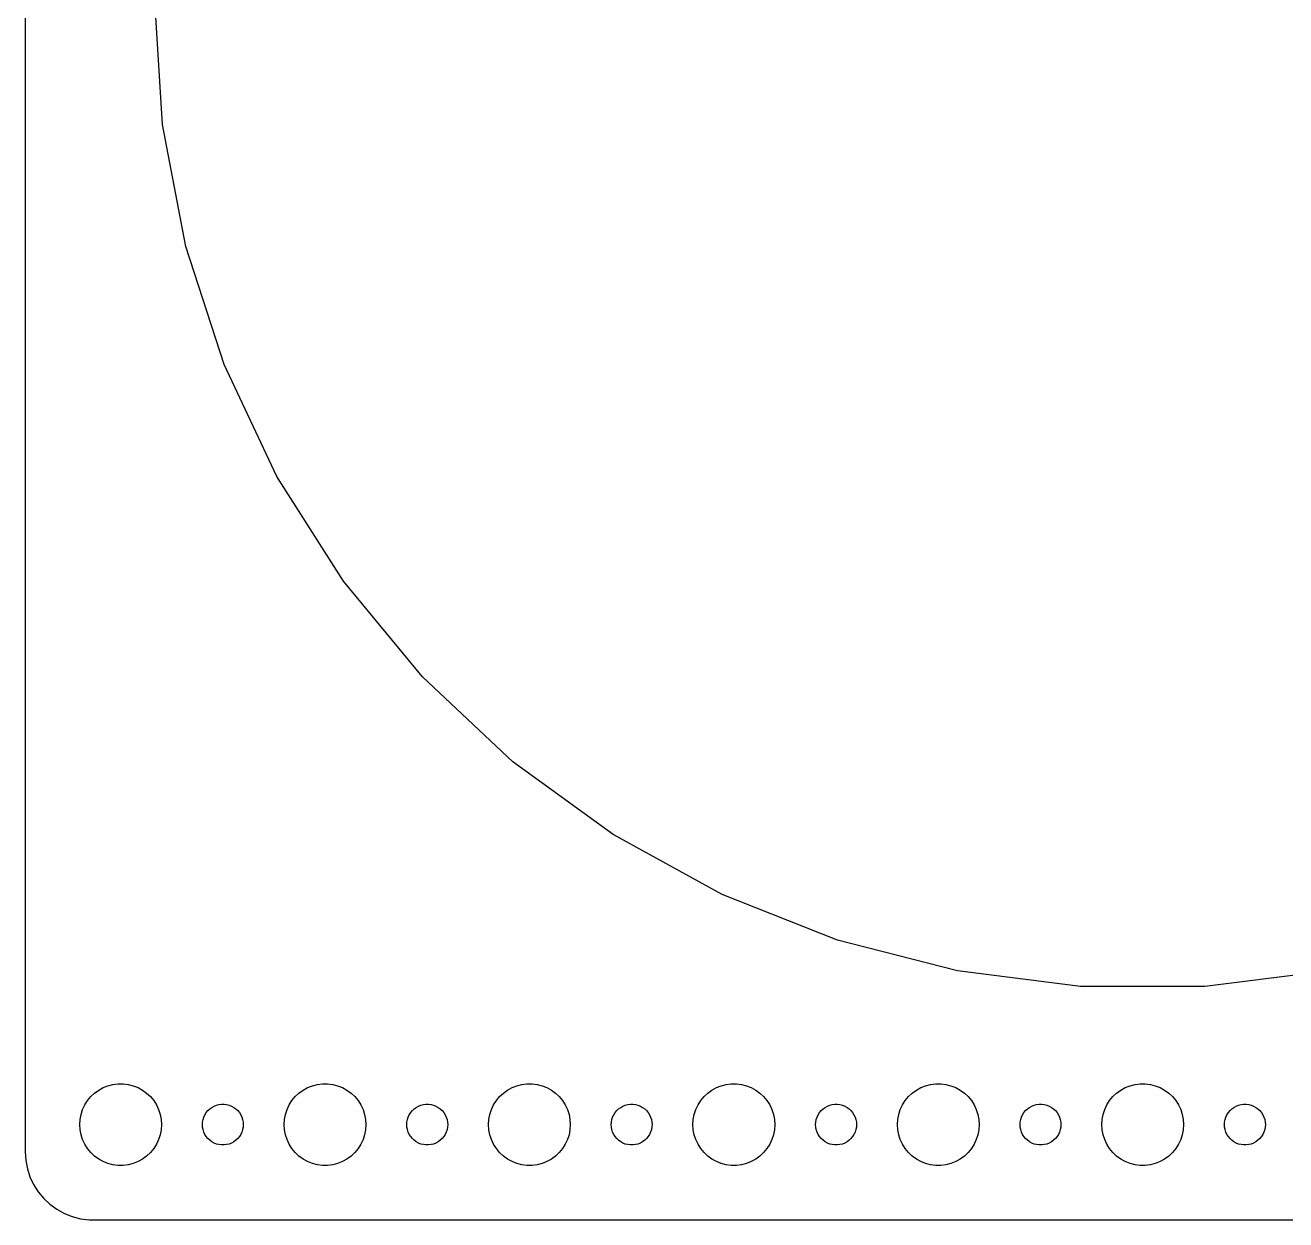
# Model space of a CAD drawing. Header units: metres. Extents: x -382 to 382, y -89 to 89.
# Drawn here: x -382 to -289.5, y -89.5 to -1.8 of the extents above; entities that cross this region are included whole.
import ezdxf

# ---------------------------------------------------------------- set-up
doc = ezdxf.new("R2010")
doc.units = ezdxf.units.M

msp = doc.modelspace()

# ---------------------------------------------------------------- linework, layer by layer
for p, q in [((-382, 84.5), (-382, -84.5)), ((-371.928, -9.0867), (-372.5, 0)), ((-370.222, -18.03), (-371.928, -9.0867)), ((-367.409, -26.689), (-370.222, -18.03)), ((-363.532, -34.9271), (-367.409, -26.689)), ((-358.654, -42.6144), (-363.532, -34.9271)), ((-352.85, -49.6297), (-358.654, -42.6144)), ((-346.213, -55.8622), (-352.85, -49.6297)), ((-338.847, -61.2138), (-346.213, -55.8622)), ((-330.869, -65.6), (-338.847, -61.2138)), ((-322.404, -68.9516), (-330.869, -65.6)), ((-313.585, -71.2158), (-322.404, -68.9516)), ((-304.552, -72.3569), (-313.585, -71.2158)), ((-286.415, -71.2158), (-295.448, -72.3569)), ((-295.448, -72.3569), (-304.552, -72.3569)), ((-375.562, -79.5531), (-375.188, -79.5059)), ((-375.188, -79.5059), (-374.812, -79.5059)), ((-374.812, -79.5059), (-374.438, -79.5531)), ((-360.562, -79.5531), (-360.188, -79.5059)), ((-360.188, -79.5059), (-359.812, -79.5059)), ((-359.812, -79.5059), (-359.438, -79.5531)), ((-345.562, -79.5531), (-345.188, -79.5059)), ((-345.188, -79.5059), (-344.812, -79.5059)), ((-344.812, -79.5059), (-344.438, -79.5531)), ((-330.562, -79.5531), (-330.188, -79.5059)), ((-330.188, -79.5059), (-329.812, -79.5059)), ((-329.812, -79.5059), (-329.438, -79.5531)), ((-315.562, -79.5531), (-315.188, -79.5059)), ((-315.188, -79.5059), (-314.812, -79.5059)), ((-314.812, -79.5059), (-314.438, -79.5531)), ((-300.562, -79.5531), (-300.188, -79.5059)), ((-300.188, -79.5059), (-299.812, -79.5059)), ((-299.812, -79.5059), (-299.438, -79.5531)), ((-377.427, -80.7366), (-377.187, -80.4464)), ((-377.187, -80.4464), (-376.912, -80.1885)), ((-376.912, -80.1885), (-376.607, -79.967)), ((-376.607, -79.967), (-376.277, -79.7855)), ((-376.277, -79.7855), (-375.927, -79.6468)), ((-375.927, -79.6468), (-375.562, -79.5531)), ((-374.438, -79.5531), (-374.073, -79.6468)), ((-374.073, -79.6468), (-373.723, -79.7855)), ((-373.723, -79.7855), (-373.393, -79.967)), ((-373.393, -79.967), (-373.088, -80.1885)), ((-373.088, -80.1885), (-372.813, -80.4464)), ((-372.813, -80.4464), (-372.573, -80.7366)), ((-362.427, -80.7366), (-362.187, -80.4464)), ((-362.187, -80.4464), (-361.912, -80.1885)), ((-361.912, -80.1885), (-361.607, -79.967)), ((-361.607, -79.967), (-361.277, -79.7855)), ((-361.277, -79.7855), (-360.927, -79.6468)), ((-360.927, -79.6468), (-360.562, -79.5531)), ((-359.438, -79.5531), (-359.073, -79.6468)), ((-359.073, -79.6468), (-358.723, -79.7855)), ((-358.723, -79.7855), (-358.393, -79.967)), ((-358.393, -79.967), (-358.088, -80.1885)), ((-358.088, -80.1885), (-357.813, -80.4464)), ((-357.813, -80.4464), (-357.573, -80.7366)), ((-347.427, -80.7366), (-347.187, -80.4464)), ((-347.187, -80.4464), (-346.912, -80.1885)), ((-346.912, -80.1885), (-346.607, -79.967)), ((-346.607, -79.967), (-346.277, -79.7855)), ((-346.277, -79.7855), (-345.927, -79.6468)), ((-345.927, -79.6468), (-345.562, -79.5531)), ((-344.438, -79.5531), (-344.073, -79.6468)), ((-344.073, -79.6468), (-343.723, -79.7855)), ((-343.723, -79.7855), (-343.393, -79.967)), ((-343.393, -79.967), (-343.088, -80.1885)), ((-343.088, -80.1885), (-342.813, -80.4464)), ((-342.813, -80.4464), (-342.573, -80.7366)), ((-332.427, -80.7366), (-332.187, -80.4464)), ((-332.187, -80.4464), (-331.912, -80.1885)), ((-331.912, -80.1885), (-331.607, -79.967)), ((-331.607, -79.967), (-331.277, -79.7855)), ((-331.277, -79.7855), (-330.927, -79.6468)), ((-330.927, -79.6468), (-330.562, -79.5531)), ((-329.438, -79.5531), (-329.073, -79.6468)), ((-329.073, -79.6468), (-328.723, -79.7855)), ((-328.723, -79.7855), (-328.393, -79.967)), ((-328.393, -79.967), (-328.088, -80.1885)), ((-328.088, -80.1885), (-327.813, -80.4464)), ((-327.813, -80.4464), (-327.573, -80.7366)), ((-317.427, -80.7366), (-317.187, -80.4464)), ((-317.187, -80.4464), (-316.912, -80.1885)), ((-316.912, -80.1885), (-316.607, -79.967)), ((-316.607, -79.967), (-316.277, -79.7855)), ((-316.277, -79.7855), (-315.927, -79.6468)), ((-315.927, -79.6468), (-315.562, -79.5531)), ((-314.438, -79.5531), (-314.073, -79.6468)), ((-314.073, -79.6468), (-313.723, -79.7855)), ((-313.723, -79.7855), (-313.393, -79.967)), ((-313.393, -79.967), (-313.088, -80.1885)), ((-313.088, -80.1885), (-312.813, -80.4464)), ((-312.813, -80.4464), (-312.573, -80.7366)), ((-302.427, -80.7366), (-302.187, -80.4464)), ((-302.187, -80.4464), (-301.912, -80.1885)), ((-301.912, -80.1885), (-301.607, -79.967)), ((-301.607, -79.967), (-301.277, -79.7855)), ((-301.277, -79.7855), (-300.927, -79.6468)), ((-300.927, -79.6468), (-300.562, -79.5531)), ((-299.438, -79.5531), (-299.073, -79.6468)), ((-299.073, -79.6468), (-298.723, -79.7855)), ((-298.723, -79.7855), (-298.393, -79.967)), ((-298.393, -79.967), (-298.088, -80.1885)), ((-298.088, -80.1885), (-297.813, -80.4464)), ((-297.813, -80.4464), (-297.573, -80.7366)), ((-377.906, -81.7539), (-377.789, -81.3956)), ((-377.789, -81.3956), (-377.629, -81.0547)), ((-377.629, -81.0547), (-377.427, -80.7366)), ((-372.573, -80.7366), (-372.371, -81.0547)), ((-372.371, -81.0547), (-372.211, -81.3956)), ((-372.211, -81.3956), (-372.094, -81.7539)), ((-368.593, -81.4732), (-368.456, -81.3442)), ((-368.456, -81.3442), (-368.304, -81.2335)), ((-368.304, -81.2335), (-368.139, -81.1428)), ((-368.139, -81.1428), (-367.964, -81.0734)), ((-367.964, -81.0734), (-367.781, -81.0266)), ((-367.781, -81.0266), (-367.594, -81.003)), ((-367.594, -81.003), (-367.406, -81.003)), ((-367.406, -81.003), (-367.219, -81.0266)), ((-367.219, -81.0266), (-367.036, -81.0734)), ((-367.036, -81.0734), (-366.861, -81.1428)), ((-366.861, -81.1428), (-366.696, -81.2335)), ((-366.696, -81.2335), (-366.544, -81.3442)), ((-366.544, -81.3442), (-366.407, -81.4732)), ((-362.906, -81.7539), (-362.789, -81.3956)), ((-362.789, -81.3956), (-362.629, -81.0547)), ((-362.629, -81.0547), (-362.427, -80.7366)), ((-357.573, -80.7366), (-357.371, -81.0547)), ((-357.371, -81.0547), (-357.211, -81.3956)), ((-357.211, -81.3956), (-357.094, -81.7539)), ((-353.593, -81.4732), (-353.456, -81.3442)), ((-353.456, -81.3442), (-353.304, -81.2335)), ((-353.304, -81.2335), (-353.139, -81.1428)), ((-353.139, -81.1428), (-352.964, -81.0734)), ((-352.964, -81.0734), (-352.781, -81.0266)), ((-352.781, -81.0266), (-352.594, -81.003)), ((-352.594, -81.003), (-352.406, -81.003)), ((-352.406, -81.003), (-352.219, -81.0266)), ((-352.219, -81.0266), (-352.036, -81.0734)), ((-352.036, -81.0734), (-351.861, -81.1428)), ((-351.861, -81.1428), (-351.696, -81.2335)), ((-351.696, -81.2335), (-351.544, -81.3442)), ((-351.544, -81.3442), (-351.407, -81.4732)), ((-347.906, -81.7539), (-347.789, -81.3956)), ((-347.789, -81.3956), (-347.629, -81.0547)), ((-347.629, -81.0547), (-347.427, -80.7366)), ((-342.573, -80.7366), (-342.371, -81.0547)), ((-342.371, -81.0547), (-342.211, -81.3956)), ((-342.211, -81.3956), (-342.094, -81.7539)), ((-338.593, -81.4732), (-338.456, -81.3442)), ((-338.456, -81.3442), (-338.304, -81.2335)), ((-338.304, -81.2335), (-338.139, -81.1428)), ((-338.139, -81.1428), (-337.964, -81.0734)), ((-337.964, -81.0734), (-337.781, -81.0266)), ((-337.781, -81.0266), (-337.594, -81.003)), ((-337.594, -81.003), (-337.406, -81.003)), ((-337.406, -81.003), (-337.219, -81.0266)), ((-337.219, -81.0266), (-337.036, -81.0734)), ((-337.036, -81.0734), (-336.861, -81.1428)), ((-336.861, -81.1428), (-336.696, -81.2335)), ((-336.696, -81.2335), (-336.544, -81.3442)), ((-336.544, -81.3442), (-336.407, -81.4732)), ((-332.906, -81.7539), (-332.789, -81.3956)), ((-332.789, -81.3956), (-332.629, -81.0547)), ((-332.629, -81.0547), (-332.427, -80.7366)), ((-327.573, -80.7366), (-327.371, -81.0547)), ((-327.371, -81.0547), (-327.211, -81.3956)), ((-327.211, -81.3956), (-327.094, -81.7539)), ((-323.593, -81.4732), (-323.456, -81.3442)), ((-323.456, -81.3442), (-323.304, -81.2335)), ((-323.304, -81.2335), (-323.139, -81.1428)), ((-323.139, -81.1428), (-322.964, -81.0734)), ((-322.964, -81.0734), (-322.781, -81.0266)), ((-322.781, -81.0266), (-322.594, -81.003)), ((-322.594, -81.003), (-322.406, -81.003)), ((-322.406, -81.003), (-322.219, -81.0266)), ((-322.219, -81.0266), (-322.036, -81.0734)), ((-322.036, -81.0734), (-321.861, -81.1428)), ((-321.861, -81.1428), (-321.696, -81.2335)), ((-321.696, -81.2335), (-321.544, -81.3442)), ((-321.544, -81.3442), (-321.407, -81.4732)), ((-317.906, -81.7539), (-317.789, -81.3956)), ((-317.789, -81.3956), (-317.629, -81.0547)), ((-317.629, -81.0547), (-317.427, -80.7366)), ((-312.573, -80.7366), (-312.371, -81.0547)), ((-312.371, -81.0547), (-312.211, -81.3956)), ((-312.211, -81.3956), (-312.094, -81.7539)), ((-308.593, -81.4732), (-308.456, -81.3442)), ((-308.456, -81.3442), (-308.304, -81.2335)), ((-308.304, -81.2335), (-308.139, -81.1428)), ((-308.139, -81.1428), (-307.964, -81.0734)), ((-307.964, -81.0734), (-307.781, -81.0266)), ((-307.781, -81.0266), (-307.594, -81.003)), ((-307.594, -81.003), (-307.406, -81.003)), ((-307.406, -81.003), (-307.219, -81.0266)), ((-307.219, -81.0266), (-307.036, -81.0734)), ((-307.036, -81.0734), (-306.861, -81.1428)), ((-306.861, -81.1428), (-306.696, -81.2335)), ((-306.696, -81.2335), (-306.544, -81.3442)), ((-306.544, -81.3442), (-306.407, -81.4732)), ((-302.906, -81.7539), (-302.789, -81.3956)), ((-302.789, -81.3956), (-302.629, -81.0547)), ((-302.629, -81.0547), (-302.427, -80.7366)), ((-297.573, -80.7366), (-297.371, -81.0547)), ((-297.371, -81.0547), (-297.211, -81.3956)), ((-297.211, -81.3956), (-297.094, -81.7539)), ((-293.593, -81.4732), (-293.456, -81.3442)), ((-293.456, -81.3442), (-293.304, -81.2335)), ((-293.304, -81.2335), (-293.139, -81.1428)), ((-293.139, -81.1428), (-292.964, -81.0734)), ((-292.964, -81.0734), (-292.781, -81.0266)), ((-292.781, -81.0266), (-292.594, -81.003)), ((-292.594, -81.003), (-292.406, -81.003)), ((-292.406, -81.003), (-292.219, -81.0266)), ((-292.219, -81.0266), (-292.036, -81.0734)), ((-292.036, -81.0734), (-291.861, -81.1428)), ((-291.861, -81.1428), (-291.696, -81.2335)), ((-291.696, -81.2335), (-291.544, -81.3442)), ((-291.544, -81.3442), (-291.407, -81.4732)), ((-378, -82.5), (-377.976, -82.124)), ((-377.976, -82.124), (-377.906, -81.7539)), ((-372.094, -81.7539), (-372.024, -82.124)), ((-372.024, -82.124), (-372, -82.5)), ((-369, -82.5), (-368.988, -82.312)), ((-368.988, -82.312), (-368.953, -82.127)), ((-368.953, -82.127), (-368.895, -81.9478)), ((-368.895, -81.9478), (-368.814, -81.7774)), ((-368.814, -81.7774), (-368.714, -81.6183)), ((-368.714, -81.6183), (-368.593, -81.4732)), ((-366.407, -81.4732), (-366.286, -81.6183)), ((-366.286, -81.6183), (-366.186, -81.7774)), ((-366.186, -81.7774), (-366.105, -81.9478)), ((-366.105, -81.9478), (-366.047, -82.127)), ((-366.047, -82.127), (-366.012, -82.312)), ((-366.012, -82.312), (-366, -82.5)), ((-363, -82.5), (-362.976, -82.124)), ((-362.976, -82.124), (-362.906, -81.7539)), ((-357.094, -81.7539), (-357.024, -82.124)), ((-357.024, -82.124), (-357, -82.5)), ((-354, -82.5), (-353.988, -82.312)), ((-353.988, -82.312), (-353.953, -82.127)), ((-353.953, -82.127), (-353.895, -81.9478)), ((-353.895, -81.9478), (-353.814, -81.7774)), ((-353.814, -81.7774), (-353.714, -81.6183)), ((-353.714, -81.6183), (-353.593, -81.4732)), ((-351.407, -81.4732), (-351.286, -81.6183)), ((-351.286, -81.6183), (-351.186, -81.7774)), ((-351.186, -81.7774), (-351.105, -81.9478)), ((-351.105, -81.9478), (-351.047, -82.127)), ((-351.047, -82.127), (-351.012, -82.312)), ((-351.012, -82.312), (-351, -82.5)), ((-348, -82.5), (-347.976, -82.124)), ((-347.976, -82.124), (-347.906, -81.7539)), ((-342.094, -81.7539), (-342.024, -82.124)), ((-342.024, -82.124), (-342, -82.5)), ((-339, -82.5), (-338.988, -82.312)), ((-338.988, -82.312), (-338.953, -82.127)), ((-338.953, -82.127), (-338.895, -81.9478)), ((-338.895, -81.9478), (-338.814, -81.7774)), ((-338.814, -81.7774), (-338.714, -81.6183)), ((-338.714, -81.6183), (-338.593, -81.4732)), ((-336.407, -81.4732), (-336.286, -81.6183)), ((-336.286, -81.6183), (-336.186, -81.7774)), ((-336.186, -81.7774), (-336.105, -81.9478)), ((-336.105, -81.9478), (-336.047, -82.127)), ((-336.047, -82.127), (-336.012, -82.312)), ((-336.012, -82.312), (-336, -82.5)), ((-333, -82.5), (-332.976, -82.124)), ((-332.976, -82.124), (-332.906, -81.7539)), ((-327.094, -81.7539), (-327.024, -82.124)), ((-327.024, -82.124), (-327, -82.5)), ((-324, -82.5), (-323.988, -82.312)), ((-323.988, -82.312), (-323.953, -82.127)), ((-323.953, -82.127), (-323.895, -81.9478)), ((-323.895, -81.9478), (-323.814, -81.7774)), ((-323.814, -81.7774), (-323.714, -81.6183)), ((-323.714, -81.6183), (-323.593, -81.4732)), ((-321.407, -81.4732), (-321.286, -81.6183)), ((-321.286, -81.6183), (-321.186, -81.7774)), ((-321.186, -81.7774), (-321.105, -81.9478)), ((-321.105, -81.9478), (-321.047, -82.127)), ((-321.047, -82.127), (-321.012, -82.312)), ((-321.012, -82.312), (-321, -82.5)), ((-318, -82.5), (-317.976, -82.124)), ((-317.976, -82.124), (-317.906, -81.7539)), ((-312.094, -81.7539), (-312.024, -82.124)), ((-312.024, -82.124), (-312, -82.5)), ((-309, -82.5), (-308.988, -82.312)), ((-308.988, -82.312), (-308.953, -82.127)), ((-308.953, -82.127), (-308.895, -81.9478)), ((-308.895, -81.9478), (-308.814, -81.7774)), ((-308.814, -81.7774), (-308.714, -81.6183)), ((-308.714, -81.6183), (-308.593, -81.4732)), ((-306.407, -81.4732), (-306.286, -81.6183)), ((-306.286, -81.6183), (-306.186, -81.7774)), ((-306.186, -81.7774), (-306.105, -81.9478)), ((-306.105, -81.9478), (-306.047, -82.127)), ((-306.047, -82.127), (-306.012, -82.312)), ((-306.012, -82.312), (-306, -82.5)), ((-303, -82.5), (-302.976, -82.124)), ((-302.976, -82.124), (-302.906, -81.7539)), ((-297.094, -81.7539), (-297.024, -82.124)), ((-297.024, -82.124), (-297, -82.5)), ((-294, -82.5), (-293.988, -82.312)), ((-293.988, -82.312), (-293.953, -82.127)), ((-293.953, -82.127), (-293.895, -81.9478)), ((-293.895, -81.9478), (-293.814, -81.7774)), ((-293.814, -81.7774), (-293.714, -81.6183)), ((-293.714, -81.6183), (-293.593, -81.4732)), ((-291.407, -81.4732), (-291.286, -81.6183)), ((-291.286, -81.6183), (-291.186, -81.7774)), ((-291.186, -81.7774), (-291.105, -81.9478)), ((-291.105, -81.9478), (-291.047, -82.127)), ((-291.047, -82.127), (-291.012, -82.312)), ((-291.012, -82.312), (-291, -82.5)), ((-377.976, -82.876), (-378, -82.5)), ((-377.906, -83.2461), (-377.976, -82.876)), ((-377.789, -83.6044), (-377.906, -83.2461)), ((-372.094, -83.2461), (-372.211, -83.6044)), ((-372.024, -82.876), (-372.094, -83.2461)), ((-372, -82.5), (-372.024, -82.876)), ((-368.988, -82.688), (-369, -82.5)), ((-368.953, -82.873), (-368.988, -82.688)), ((-368.895, -83.0522), (-368.953, -82.873)), ((-368.814, -83.2226), (-368.895, -83.0522)), ((-368.714, -83.3817), (-368.814, -83.2226)), ((-366.186, -83.2226), (-366.286, -83.3817)), ((-366.105, -83.0522), (-366.186, -83.2226)), ((-366.047, -82.873), (-366.105, -83.0522)), ((-366.012, -82.688), (-366.047, -82.873)), ((-366, -82.5), (-366.012, -82.688)), ((-362.976, -82.876), (-363, -82.5)), ((-362.906, -83.2461), (-362.976, -82.876)), ((-362.789, -83.6044), (-362.906, -83.2461)), ((-357.094, -83.2461), (-357.211, -83.6044)), ((-357.024, -82.876), (-357.094, -83.2461)), ((-357, -82.5), (-357.024, -82.876)), ((-353.988, -82.688), (-354, -82.5)), ((-353.953, -82.873), (-353.988, -82.688)), ((-353.895, -83.0522), (-353.953, -82.873)), ((-353.814, -83.2226), (-353.895, -83.0522)), ((-353.714, -83.3817), (-353.814, -83.2226)), ((-351.186, -83.2226), (-351.286, -83.3817)), ((-351.105, -83.0522), (-351.186, -83.2226)), ((-351.047, -82.873), (-351.105, -83.0522)), ((-351.012, -82.688), (-351.047, -82.873)), ((-351, -82.5), (-351.012, -82.688)), ((-347.976, -82.876), (-348, -82.5)), ((-347.906, -83.2461), (-347.976, -82.876)), ((-347.789, -83.6044), (-347.906, -83.2461)), ((-342.094, -83.2461), (-342.211, -83.6044)), ((-342.024, -82.876), (-342.094, -83.2461)), ((-342, -82.5), (-342.024, -82.876)), ((-338.988, -82.688), (-339, -82.5)), ((-338.953, -82.873), (-338.988, -82.688)), ((-338.895, -83.0522), (-338.953, -82.873)), ((-338.814, -83.2226), (-338.895, -83.0522)), ((-338.714, -83.3817), (-338.814, -83.2226)), ((-336.186, -83.2226), (-336.286, -83.3817)), ((-336.105, -83.0522), (-336.186, -83.2226)), ((-336.047, -82.873), (-336.105, -83.0522)), ((-336.012, -82.688), (-336.047, -82.873)), ((-336, -82.5), (-336.012, -82.688)), ((-332.976, -82.876), (-333, -82.5)), ((-332.906, -83.2461), (-332.976, -82.876)), ((-332.789, -83.6044), (-332.906, -83.2461)), ((-327.094, -83.2461), (-327.211, -83.6044)), ((-327.024, -82.876), (-327.094, -83.2461)), ((-327, -82.5), (-327.024, -82.876)), ((-323.988, -82.688), (-324, -82.5)), ((-323.953, -82.873), (-323.988, -82.688)), ((-323.895, -83.0522), (-323.953, -82.873)), ((-323.814, -83.2226), (-323.895, -83.0522)), ((-323.714, -83.3817), (-323.814, -83.2226)), ((-321.186, -83.2226), (-321.286, -83.3817)), ((-321.105, -83.0522), (-321.186, -83.2226)), ((-321.047, -82.873), (-321.105, -83.0522)), ((-321.012, -82.688), (-321.047, -82.873)), ((-321, -82.5), (-321.012, -82.688)), ((-317.976, -82.876), (-318, -82.5)), ((-317.906, -83.2461), (-317.976, -82.876)), ((-317.789, -83.6044), (-317.906, -83.2461)), ((-312.094, -83.2461), (-312.211, -83.6044)), ((-312.024, -82.876), (-312.094, -83.2461)), ((-312, -82.5), (-312.024, -82.876)), ((-308.988, -82.688), (-309, -82.5)), ((-308.953, -82.873), (-308.988, -82.688)), ((-308.895, -83.0522), (-308.953, -82.873)), ((-308.814, -83.2226), (-308.895, -83.0522)), ((-308.714, -83.3817), (-308.814, -83.2226)), ((-306.186, -83.2226), (-306.286, -83.3817)), ((-306.105, -83.0522), (-306.186, -83.2226)), ((-306.047, -82.873), (-306.105, -83.0522)), ((-306.012, -82.688), (-306.047, -82.873)), ((-306, -82.5), (-306.012, -82.688)), ((-302.976, -82.876), (-303, -82.5)), ((-302.906, -83.2461), (-302.976, -82.876)), ((-302.789, -83.6044), (-302.906, -83.2461)), ((-297.094, -83.2461), (-297.211, -83.6044)), ((-297.024, -82.876), (-297.094, -83.2461)), ((-297, -82.5), (-297.024, -82.876)), ((-293.988, -82.688), (-294, -82.5)), ((-293.953, -82.873), (-293.988, -82.688)), ((-293.895, -83.0522), (-293.953, -82.873)), ((-293.814, -83.2226), (-293.895, -83.0522)), ((-293.714, -83.3817), (-293.814, -83.2226)), ((-291.186, -83.2226), (-291.286, -83.3817)), ((-291.105, -83.0522), (-291.186, -83.2226)), ((-291.047, -82.873), (-291.105, -83.0522)), ((-291.012, -82.688), (-291.047, -82.873)), ((-291, -82.5), (-291.012, -82.688)), ((-377.629, -83.9453), (-377.789, -83.6044)), ((-377.427, -84.2634), (-377.629, -83.9453)), ((-372.371, -83.9453), (-372.573, -84.2634)), ((-372.211, -83.6044), (-372.371, -83.9453)), ((-368.593, -83.5268), (-368.714, -83.3817)), ((-368.456, -83.6558), (-368.593, -83.5268)), ((-368.304, -83.7665), (-368.456, -83.6558)), ((-368.139, -83.8572), (-368.304, -83.7665)), ((-367.964, -83.9266), (-368.139, -83.8572)), ((-367.781, -83.9734), (-367.964, -83.9266)), ((-367.594, -83.997), (-367.781, -83.9734)), ((-367.406, -83.997), (-367.594, -83.997)), ((-367.219, -83.9734), (-367.406, -83.997)), ((-367.036, -83.9266), (-367.219, -83.9734)), ((-366.861, -83.8572), (-367.036, -83.9266)), ((-366.696, -83.7665), (-366.861, -83.8572)), ((-366.544, -83.6558), (-366.696, -83.7665)), ((-366.407, -83.5268), (-366.544, -83.6558)), ((-366.286, -83.3817), (-366.407, -83.5268)), ((-362.629, -83.9453), (-362.789, -83.6044)), ((-362.427, -84.2634), (-362.629, -83.9453)), ((-357.371, -83.9453), (-357.573, -84.2634)), ((-357.211, -83.6044), (-357.371, -83.9453)), ((-353.593, -83.5268), (-353.714, -83.3817)), ((-353.456, -83.6558), (-353.593, -83.5268)), ((-353.304, -83.7665), (-353.456, -83.6558)), ((-353.139, -83.8572), (-353.304, -83.7665)), ((-352.964, -83.9266), (-353.139, -83.8572)), ((-352.781, -83.9734), (-352.964, -83.9266)), ((-352.594, -83.997), (-352.781, -83.9734)), ((-352.406, -83.997), (-352.594, -83.997)), ((-352.219, -83.9734), (-352.406, -83.997)), ((-352.036, -83.9266), (-352.219, -83.9734)), ((-351.861, -83.8572), (-352.036, -83.9266)), ((-351.696, -83.7665), (-351.861, -83.8572)), ((-351.544, -83.6558), (-351.696, -83.7665)), ((-351.407, -83.5268), (-351.544, -83.6558)), ((-351.286, -83.3817), (-351.407, -83.5268)), ((-347.629, -83.9453), (-347.789, -83.6044)), ((-347.427, -84.2634), (-347.629, -83.9453)), ((-342.371, -83.9453), (-342.573, -84.2634)), ((-342.211, -83.6044), (-342.371, -83.9453)), ((-338.593, -83.5268), (-338.714, -83.3817)), ((-338.456, -83.6558), (-338.593, -83.5268)), ((-338.304, -83.7665), (-338.456, -83.6558)), ((-338.139, -83.8572), (-338.304, -83.7665)), ((-337.964, -83.9266), (-338.139, -83.8572)), ((-337.781, -83.9734), (-337.964, -83.9266)), ((-337.594, -83.997), (-337.781, -83.9734)), ((-337.406, -83.997), (-337.594, -83.997)), ((-337.219, -83.9734), (-337.406, -83.997)), ((-337.036, -83.9266), (-337.219, -83.9734)), ((-336.861, -83.8572), (-337.036, -83.9266)), ((-336.696, -83.7665), (-336.861, -83.8572)), ((-336.544, -83.6558), (-336.696, -83.7665)), ((-336.407, -83.5268), (-336.544, -83.6558)), ((-336.286, -83.3817), (-336.407, -83.5268)), ((-332.629, -83.9453), (-332.789, -83.6044)), ((-332.427, -84.2634), (-332.629, -83.9453)), ((-327.371, -83.9453), (-327.573, -84.2634)), ((-327.211, -83.6044), (-327.371, -83.9453)), ((-323.593, -83.5268), (-323.714, -83.3817)), ((-323.456, -83.6558), (-323.593, -83.5268)), ((-323.304, -83.7665), (-323.456, -83.6558)), ((-323.139, -83.8572), (-323.304, -83.7665)), ((-322.964, -83.9266), (-323.139, -83.8572)), ((-322.781, -83.9734), (-322.964, -83.9266)), ((-322.594, -83.997), (-322.781, -83.9734)), ((-322.406, -83.997), (-322.594, -83.997)), ((-322.219, -83.9734), (-322.406, -83.997)), ((-322.036, -83.9266), (-322.219, -83.9734)), ((-321.861, -83.8572), (-322.036, -83.9266)), ((-321.696, -83.7665), (-321.861, -83.8572)), ((-321.544, -83.6558), (-321.696, -83.7665)), ((-321.407, -83.5268), (-321.544, -83.6558)), ((-321.286, -83.3817), (-321.407, -83.5268)), ((-317.629, -83.9453), (-317.789, -83.6044)), ((-317.427, -84.2634), (-317.629, -83.9453)), ((-312.371, -83.9453), (-312.573, -84.2634)), ((-312.211, -83.6044), (-312.371, -83.9453)), ((-308.593, -83.5268), (-308.714, -83.3817)), ((-308.456, -83.6558), (-308.593, -83.5268)), ((-308.304, -83.7665), (-308.456, -83.6558)), ((-308.139, -83.8572), (-308.304, -83.7665)), ((-307.964, -83.9266), (-308.139, -83.8572)), ((-307.781, -83.9734), (-307.964, -83.9266)), ((-307.594, -83.997), (-307.781, -83.9734)), ((-307.406, -83.997), (-307.594, -83.997)), ((-307.219, -83.9734), (-307.406, -83.997)), ((-307.036, -83.9266), (-307.219, -83.9734)), ((-306.861, -83.8572), (-307.036, -83.9266)), ((-306.696, -83.7665), (-306.861, -83.8572)), ((-306.544, -83.6558), (-306.696, -83.7665)), ((-306.407, -83.5268), (-306.544, -83.6558)), ((-306.286, -83.3817), (-306.407, -83.5268)), ((-302.629, -83.9453), (-302.789, -83.6044)), ((-302.427, -84.2634), (-302.629, -83.9453)), ((-297.371, -83.9453), (-297.573, -84.2634)), ((-297.211, -83.6044), (-297.371, -83.9453)), ((-293.593, -83.5268), (-293.714, -83.3817)), ((-293.456, -83.6558), (-293.593, -83.5268)), ((-293.304, -83.7665), (-293.456, -83.6558)), ((-293.139, -83.8572), (-293.304, -83.7665)), ((-292.964, -83.9266), (-293.139, -83.8572)), ((-292.781, -83.9734), (-292.964, -83.9266)), ((-292.594, -83.997), (-292.781, -83.9734)), ((-292.406, -83.997), (-292.594, -83.997)), ((-292.219, -83.9734), (-292.406, -83.997)), ((-292.036, -83.9266), (-292.219, -83.9734)), ((-291.861, -83.8572), (-292.036, -83.9266)), ((-291.696, -83.7665), (-291.861, -83.8572)), ((-291.544, -83.6558), (-291.696, -83.7665)), ((-291.407, -83.5268), (-291.544, -83.6558)), ((-291.286, -83.3817), (-291.407, -83.5268)), ((-382, -84.5), (-381.961, -85.1267)), ((-377.187, -84.5536), (-377.427, -84.2634)), ((-376.912, -84.8115), (-377.187, -84.5536)), ((-376.607, -85.033), (-376.912, -84.8115)), ((-376.277, -85.2145), (-376.607, -85.033)), ((-373.393, -85.033), (-373.723, -85.2145)), ((-373.088, -84.8115), (-373.393, -85.033)), ((-372.813, -84.5536), (-373.088, -84.8115)), ((-372.573, -84.2634), (-372.813, -84.5536)), ((-362.187, -84.5536), (-362.427, -84.2634)), ((-361.912, -84.8115), (-362.187, -84.5536)), ((-361.607, -85.033), (-361.912, -84.8115)), ((-361.277, -85.2145), (-361.607, -85.033)), ((-358.393, -85.033), (-358.723, -85.2145)), ((-358.088, -84.8115), (-358.393, -85.033)), ((-357.813, -84.5536), (-358.088, -84.8115)), ((-357.573, -84.2634), (-357.813, -84.5536)), ((-347.187, -84.5536), (-347.427, -84.2634)), ((-346.912, -84.8115), (-347.187, -84.5536)), ((-346.607, -85.033), (-346.912, -84.8115)), ((-346.277, -85.2145), (-346.607, -85.033)), ((-343.393, -85.033), (-343.723, -85.2145)), ((-343.088, -84.8115), (-343.393, -85.033)), ((-342.813, -84.5536), (-343.088, -84.8115)), ((-342.573, -84.2634), (-342.813, -84.5536)), ((-332.187, -84.5536), (-332.427, -84.2634)), ((-331.912, -84.8115), (-332.187, -84.5536)), ((-331.607, -85.033), (-331.912, -84.8115)), ((-331.277, -85.2145), (-331.607, -85.033)), ((-328.393, -85.033), (-328.723, -85.2145)), ((-328.088, -84.8115), (-328.393, -85.033)), ((-327.813, -84.5536), (-328.088, -84.8115)), ((-327.573, -84.2634), (-327.813, -84.5536)), ((-317.187, -84.5536), (-317.427, -84.2634)), ((-316.912, -84.8115), (-317.187, -84.5536)), ((-316.607, -85.033), (-316.912, -84.8115)), ((-316.277, -85.2145), (-316.607, -85.033)), ((-313.393, -85.033), (-313.723, -85.2145)), ((-313.088, -84.8115), (-313.393, -85.033)), ((-312.813, -84.5536), (-313.088, -84.8115)), ((-312.573, -84.2634), (-312.813, -84.5536)), ((-302.187, -84.5536), (-302.427, -84.2634)), ((-301.912, -84.8115), (-302.187, -84.5536)), ((-301.607, -85.033), (-301.912, -84.8115)), ((-301.277, -85.2145), (-301.607, -85.033)), ((-298.393, -85.033), (-298.723, -85.2145)), ((-298.088, -84.8115), (-298.393, -85.033)), ((-297.813, -84.5536), (-298.088, -84.8115)), ((-297.573, -84.2634), (-297.813, -84.5536)), ((-381.961, -85.1267), (-381.843, -85.7434)), ((-381.843, -85.7434), (-381.649, -86.3406)), ((-375.927, -85.3532), (-376.277, -85.2145)), ((-375.562, -85.4469), (-375.927, -85.3532)), ((-375.188, -85.4941), (-375.562, -85.4469)), ((-374.812, -85.4941), (-375.188, -85.4941)), ((-374.438, -85.4469), (-374.812, -85.4941)), ((-374.073, -85.3532), (-374.438, -85.4469)), ((-373.723, -85.2145), (-374.073, -85.3532)), ((-360.927, -85.3532), (-361.277, -85.2145)), ((-360.562, -85.4469), (-360.927, -85.3532)), ((-360.188, -85.4941), (-360.562, -85.4469)), ((-359.812, -85.4941), (-360.188, -85.4941)), ((-359.438, -85.4469), (-359.812, -85.4941)), ((-359.073, -85.3532), (-359.438, -85.4469)), ((-358.723, -85.2145), (-359.073, -85.3532)), ((-345.927, -85.3532), (-346.277, -85.2145)), ((-345.562, -85.4469), (-345.927, -85.3532)), ((-345.188, -85.4941), (-345.562, -85.4469)), ((-344.812, -85.4941), (-345.188, -85.4941)), ((-344.438, -85.4469), (-344.812, -85.4941)), ((-344.073, -85.3532), (-344.438, -85.4469)), ((-343.723, -85.2145), (-344.073, -85.3532)), ((-330.927, -85.3532), (-331.277, -85.2145)), ((-330.562, -85.4469), (-330.927, -85.3532)), ((-330.188, -85.4941), (-330.562, -85.4469)), ((-329.812, -85.4941), (-330.188, -85.4941)), ((-329.438, -85.4469), (-329.812, -85.4941)), ((-329.073, -85.3532), (-329.438, -85.4469)), ((-328.723, -85.2145), (-329.073, -85.3532)), ((-315.927, -85.3532), (-316.277, -85.2145)), ((-315.562, -85.4469), (-315.927, -85.3532)), ((-315.188, -85.4941), (-315.562, -85.4469)), ((-314.812, -85.4941), (-315.188, -85.4941)), ((-314.438, -85.4469), (-314.812, -85.4941)), ((-314.073, -85.3532), (-314.438, -85.4469)), ((-313.723, -85.2145), (-314.073, -85.3532)), ((-300.927, -85.3532), (-301.277, -85.2145)), ((-300.562, -85.4469), (-300.927, -85.3532)), ((-300.188, -85.4941), (-300.562, -85.4469)), ((-299.812, -85.4941), (-300.188, -85.4941)), ((-299.438, -85.4469), (-299.812, -85.4941)), ((-299.073, -85.3532), (-299.438, -85.4469)), ((-298.723, -85.2145), (-299.073, -85.3532)), ((-381.649, -86.3406), (-381.382, -86.9088)), ((-381.382, -86.9088), (-381.045, -87.4389)), ((-381.045, -87.4389), (-380.645, -87.9227)), ((-380.645, -87.9227), (-380.187, -88.3526)), ((-380.187, -88.3526), (-379.679, -88.7216)), ((-379.679, -88.7216), (-379.129, -89.0241)), ((-379.129, -89.0241), (-378.545, -89.2553)), ((-378.545, -89.2553), (-377.937, -89.4114)), ((-377.937, -89.4114), (-377.314, -89.4901)), ((-377.314, -89.4901), (377.314, -89.4901))]:
    msp.add_line(p, q)

doc.saveas('drawing.dxf')
